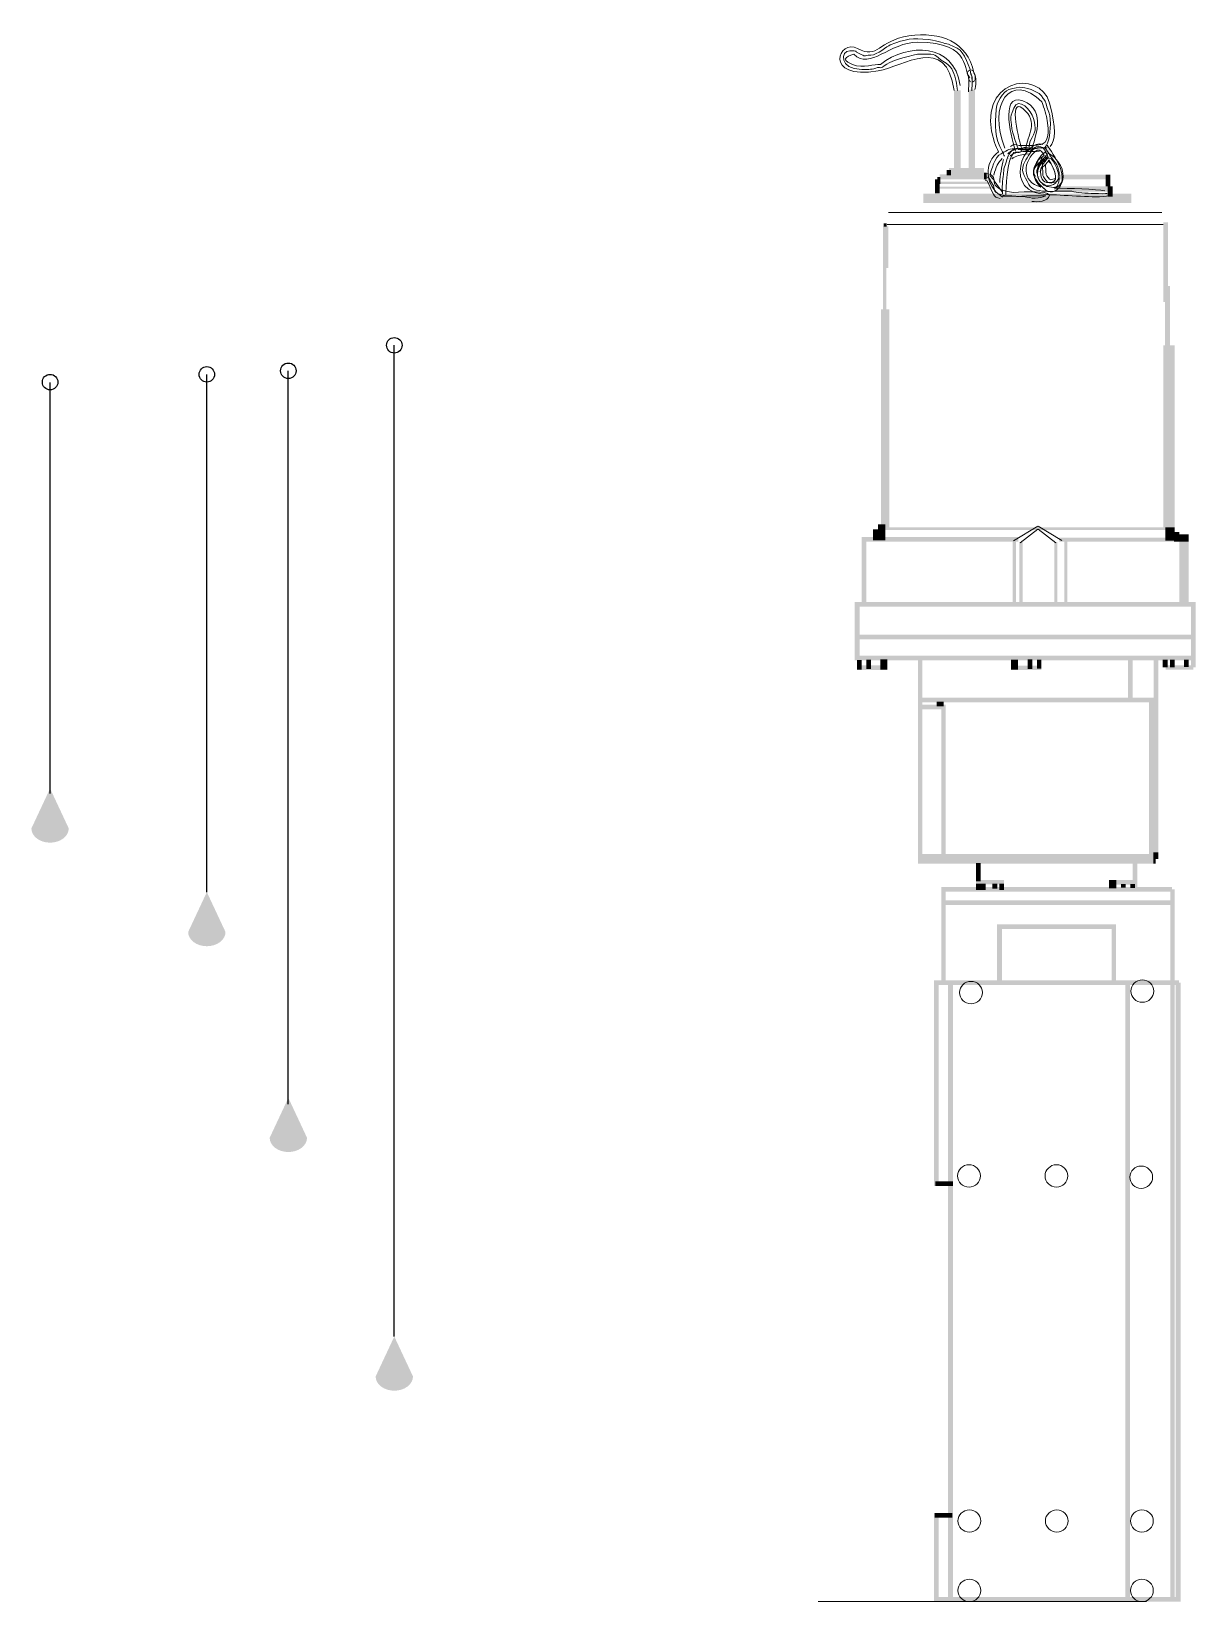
# Model space of a CAD drawing. Header units: millimetres. Extents: x -4088 to 6623, y 1042 to 22276.
# Drawn here: x -4088 to 1104, y 5352 to 12351 of the extents above; entities that cross this region are included whole.
import ezdxf

# ---------------------------------------------------------------- set-up
doc = ezdxf.new("R2010")
doc.units = ezdxf.units.MM

msp = doc.modelspace()

# ---------------------------------------------------------------- hatches: boundary and pattern name
at = {"lineweight": 20, "transparency": 33554559}
h = msp.add_hatch(color=0, dxfattribs=at)
h.paths.add_polyline_path([(99.48735773826047, 12180.37071241657, 0.4141183783394244), (85.29550828694528, 12164.62371465008)], flags=0)
h.paths.add_polyline_path([(114.5832380672827, 12169.83444804209, 0.3430545752410929), (99.48735773826047, 12180.37071241657)], flags=0)
h.paths.add_polyline_path([(103.4568423732412, 12123.14412437346, 0.4141229178493228), (121.0495698149488, 12134.97544879264)], flags=0)
h.paths.add_polyline_path([(91.6255180159119, 12140.73685178456, 0.4140176148854009), (103.4568423732412, 12123.14412437346)], flags=0)
h = msp.add_hatch(color=0, dxfattribs=at)
h.paths.add_polyline_path([(53.93424748154848, 12110.18814249481), (56.79163073286691, 12087.92279527735)], flags=0)
h.paths.add_polyline_path([(41.80157939545369, 12072.93453770855, 0.4141985268301569), (56.79163073286691, 12087.92279527735)], flags=0)
h.paths.add_polyline_path([(26.81332182665665, 12087.92279527735, 0.4141784353895844), (41.80157939545369, 12072.93453770855)], flags=0)
h.paths.add_polyline_path([(110.3267594258513, 12072.13633588335, 0.414368789358668), (119.1841093570538, 12091.39004057)], flags=0)
h.paths.add_polyline_path([(91.07126096995353, 12080.98830463051, 0.4142609083617633), (110.3267594258513, 12072.13633588335)], flags=0)
h = msp.add_hatch(color=0, dxfattribs=at)
h.paths.add_polyline_path([(440.9599010495594, 11817.51174076787, 0.0066133466528408), (406.8973099172726, 11817.05434420618)], flags=0)
h.paths.add_polyline_path([(257.2550915315842, 11622.63748660631), (242.2506905337041, 11612.34516707291)], flags=0)
h.paths.add_polyline_path([(455.9481586183564, 11832.50179210559, 0.0885595064614377), (455.0279843727703, 11837.68741349996)], flags=0)
h.paths.add_polyline_path([(440.9599010495594, 11817.51174076787, 0.4141536503856773), (455.9481586183564, 11832.50179210559)], flags=0)
h.paths.add_polyline_path([(278.7975727643861, 11838.29189444908, 0.0452622679818294), (253.0452494706342, 11830.15202931881)], flags=0)
h.paths.add_polyline_path([(417.733124251275, 12037.64684127956), (418.0129433044348, 12037.40827756131)], flags=0)
h.paths.add_polyline_path([(240.4444225475236, 11783.66439512543, 0.1328059805172569), (247.2587344813796, 11779.80970798847)], flags=0)
h.paths.add_polyline_path([(229.9709380595555, 11678.09906199814, 0.0234325171383348), (203.944176836108, 11710.34462289858)], flags=0)
h = msp.add_hatch(color=0, dxfattribs=at)
h.paths.add_polyline_path([(277.3034106901655, 11814.30817112989), (276.0980362067448, 11813.74494557722)], flags=0)
h.paths.add_polyline_path([(372.0131986389429, 11819.48482401723, 0.4141737465586322), (357.0231473627446, 11834.47487529343)], flags=0)
h.paths.add_polyline_path([(357.0231473627446, 11804.49477274072, 0.414173746551932), (372.0131986389429, 11819.48482401723)], flags=0)
h.paths.add_polyline_path([(357.0231473627446, 11804.49477274072), (354.4617266548844, 11804.51629726203), (356.886825343412, 11805.17638326805)], flags=0)
h.paths.add_polyline_path([(264.2200752682966, 11787.36661669062, 0.414101126116008), (284.8334137790875, 11782.41417783046)], flags=0)
h.paths.add_polyline_path([(266.2433824211244, 11805.63916095195, 0.3422943565812133), (264.2200752682966, 11787.36661669062)], flags=0)
h.paths.add_polyline_path([(290.0046854208481, 11787.46168343625), (287.7571643329816, 11786.21146614159)], flags=0)
h = msp.add_hatch(color=0, dxfattribs=at)
h.paths.add_polyline_path([(361.1522724612691, 11814.03911432177, 0.4141040931374052), (376.1405300300708, 11829.03275307461)], flags=0)
h.paths.add_polyline_path([(346.1622211844433, 11829.03275307461, 0.4140793246310281), (361.1522724612691, 11814.03911432177)], flags=0)
h.paths.add_polyline_path([(321.9399341779322, 11810.05348622647, 0.4140025344601585), (327.2170348718892, 11830.58431391347)], flags=0)
h.paths.add_polyline_path([(301.4091064606482, 11815.33058698228, 0.4143572407483548), (321.9399341779322, 11810.05348622647)], flags=0)
h = msp.add_hatch(color=0, dxfattribs=at)
h.paths.add_polyline_path([(720.1350324207687, 11638.68941539299, 0.4139219879598261), (698.9638495729013, 11639.77640487084)], flags=0)
h.paths.add_polyline_path([(719.042661820411, 11617.51643880648, 0.4140782569434303), (720.1350324207687, 11638.68941539299)], flags=0)
h.paths.add_polyline_path([(440.9742507093993, 11844.13939561807, 0.3377464898355687), (422.9295078597592, 11846.28108774557)], flags=0)
h.paths.add_polyline_path([(388.3592962626281, 11749.51211837004), (387.7189411320446, 11748.96682992356)], flags=0)
h.paths.add_polyline_path([(413.8228319649519, 11742.41260622927, 0.0246870890697619), (417.8999394213724, 11744.59914116831)], flags=0)
h = msp.add_hatch(color=0, dxfattribs=at)
h.paths.add_polyline_path([(410.793252420071, 11705.31684807577, 0.3671358236367639), (410.7107416884068, 11724.70328755123)], flags=0)
h.paths.add_polyline_path([(389.6758808592394, 11703.49084927568, 0.4142834410995559), (410.793252420071, 11705.31684807577)], flags=0)
h.paths.add_polyline_path([(456.7929970237259, 11808.73152047642, 0.4144012845042195), (436.9670980934147, 11816.23999895189)], flags=0)
h.paths.add_polyline_path([(449.2827247793229, 11788.905621607, 0.414329539672074), (456.7929970237259, 11808.73152047642)], flags=0)
h = msp.add_hatch(color=0, dxfattribs=at)
h.paths.add_polyline_path([(434.2567992288896, 11756.37127314637, 0.0526985042736377), (444.1114530763475, 11769.67702885677)], flags=0)
h.paths.add_polyline_path([(436.8451257339216, 11713.76164425685), (437.1105950660326, 11713.73653228981)], flags=0)
h.paths.add_polyline_path([(479.4332300409328, 11697.47115178251, 0.0582656337256904), (476.7641865116375, 11695.17878779096)], flags=0)
h.paths.add_polyline_path([(421.591398772437, 11793.14775049614), (421.6326541076669, 11793.46703123834)], flags=0)
h.paths.add_polyline_path([(436.6227053838652, 11808.45708254546, 0.4141737465710691), (421.6326541076669, 11793.46703123834)], flags=0)
h.paths.add_polyline_path([(444.8988926561942, 11805.96023543278, 0.1483120508252226), (436.6227053838652, 11808.45708254546)], flags=0)
h.paths.add_polyline_path([(426.9456290752259, 11651.80683131954), (427.4030256678379, 11651.11087107052)], flags=0)
h = msp.add_hatch(color=0, dxfattribs=at)
h.paths.add_polyline_path([(373.7728301676939, 11592.65917773008, 0.006980785593146), (276.9823363017754, 11601.19545318075)], flags=0)
h.paths.add_polyline_path([(243.179833378767, 11601.51114647723, 0.0032442396814253), (276.9823363017754, 11601.19545318075)], flags=0)
h.paths.add_polyline_path([(232.5951387776131, 11605.88780380105, 0.1992412647450183), (243.179833378767, 11601.51114647723)], flags=0)
h.paths.add_polyline_path([(150.1184667212369, 11702.38233524592, 0.4141784353631048), (165.1067243518764, 11687.39407767712)], flags=0)
h.paths.add_polyline_path([(165.1067243518764, 11717.37238655305, 0.4141536503789098), (150.1184667212369, 11702.38233524592)], flags=0)
h.paths.add_polyline_path([(435.3868378108841, 11603.37122584384, 0.0364293431043163), (438.0505001555047, 11603.42324351624)], flags=0)
at = {"lineweight": 20, "transparency": 33554457}
h = msp.add_hatch(dxfattribs=at)
h.set_pattern_fill('_USER', scale=54.20499429846076, style=0, pattern_type=0)
h.set_pattern_definition([(0, (-1762711.066952713, 767920.1078310896), (0, 54.20499429846074), [])])
h.paths.add_polyline_path([(-184.6886427503909, 11597.82506831052), (871.777239699335, 11597.82506831052), (871.777239699335, 11597.82506831052, -0.4125019184146159), (959.4395331803635, 11510.16098112241), (959.4395331803635, 11510.16098112241), (959.4395331803635, 11477.74322389812), (-272.3509362314239, 11477.74322389812), (-272.3509362314239, 11510.16098112241), (-272.3509362314239, 11510.16098112241, -0.4125019184137006)])
at = {"lineweight": 30, "true_color": 0xf26722}
h = msp.add_hatch(color=30, dxfattribs=at)
h.dxf.hatch_style = 1
edge = h.paths.add_edge_path()
edge.add_line((-4004.32018101799, 8976.016620816434), (-4087.604339746849, 8798.081887180486))
edge.add_ellipse((-4004.32018101799, 8798.081887180486), major_axis=(83.28415872885805, 0), ratio=0.7624497112534937, start_angle=180, end_angle=360)
edge.add_line((-3921.036022289133, 8798.081887180486), (-4004.32018101799, 8976.016620816434))
h = msp.add_hatch(color=30, dxfattribs=at)
h.dxf.hatch_style = 1
edge = h.paths.add_edge_path()
edge.add_line((-3305.342637457325, 8514.361068767463), (-3388.626796186183, 8336.426335131515))
edge.add_ellipse((-3305.342637457325, 8336.426335131513), major_axis=(83.28415872885805, 0), ratio=0.7624497112534937, start_angle=180, end_angle=360)
edge.add_line((-3222.058478728467, 8336.426335131513), (-3305.342637457324, 8514.361068767463))
h = msp.add_hatch(color=30, dxfattribs=at)
h.dxf.hatch_style = 1
edge = h.paths.add_edge_path()
edge.add_line((-2941.832604213678, 7596.98126006794), (-3025.116762942536, 7419.046526431992))
edge.add_ellipse((-2941.832604213678, 7419.046526431992), major_axis=(83.28415872885805, 0), ratio=0.7624497112534937, start_angle=180, end_angle=360)
edge.add_line((-2858.548445484819, 7419.046526431992), (-2941.832604213677, 7596.98126006794))
h = msp.add_hatch(color=30, dxfattribs=at)
h.dxf.hatch_style = 1
edge = h.paths.add_edge_path()
edge.add_line((-2469.402856125245, 6533.086306909033), (-2552.687014854104, 6355.151573273084))
edge.add_ellipse((-2469.402856125245, 6355.151573273084), major_axis=(83.28415872885805, 0), ratio=0.7624497112534937, start_angle=180, end_angle=360)
edge.add_line((-2386.118697396387, 6355.151573273084), (-2469.402856125245, 6533.086306909033))

# ---------------------------------------------------------------- linework, layer by layer
for p, q in [((-2469.402856125245, 6533.086306909033), (-2469.402856125245, 10951.6032712011)), ((-4004.525977413885, 8953.677846305993), (-4004.525977413997, 10786.03786250929)), ((-3305.342637457325, 8514.36106876735), (-3305.342637457437, 10821.9466960309)), ((-2941.951844403638, 7569.424156283419), (-2941.951844403752, 10837.9261787346))]:
    msp.add_line(p, q)
at = {"linetype": 'ByBlock', "lineweight": 13, "ltscale": 20}
for p, q in [((884.6611572615675, 5351.886657207564), (-578.8736887968739, 5351.886657207564)), ((776.2511686646453, 5351.886657207564), (-307.8487173045673, 5351.886657207564))]:
    msp.add_line(p, q, dxfattribs=at)
at = {"color": 0, "lineweight": 20}
for points in [[(100.2999092854584, 12164.71519395031), (100.2640350112283, 12165.40039195397)], [(399.5000415553045, 10145.09591543965), (291.4988476181207, 10080.03977444023)], [(400.0489174172157, 10132.2619059817), (321.1112391398087, 10071.53757949454)], [(401.0551899323209, 10132.2619059817), (479.9928681472529, 10071.53757949454)], [(401.4211071319486, 10145.09591543965), (506.4070712465609, 10081.85321728757)]]:
    msp.add_lwpolyline(points, dxfattribs=at)
for centre in [(-2469.402856125245, 10951.6032712011), (-3305.342637457437, 10821.9466960309), (-2941.951844403752, 10837.9261787346), (-4004.226637201774, 10787.45588339115)]:
    msp.add_circle(centre, 34.58830849839917)
for points in [[(-312.5534036001504, 12174.59854714869), (-560.6488869271565, 12132.86066233991), (-487.4313562764787, 12321.47665532066), (-403.5878756894167, 12274.77377563744)], [(-403.5878756894167, 12274.77377563744), (-312.3094586975408, 12223.93459608729), (-311.4717951836187, 12311.23635345998), (-175.6321907902907, 12330.54207581903)], [(26.81332182665665, 12087.92279527735), (-8.854641493669533, 12340.56892599003), (-197.4867779344245, 12193.95628721138), (-312.5534036001504, 12174.59854714869)], [(-86.43447983860278, 12314.97265559136), (-162.0107417521799, 12321.68472588783), (-185.6841529592498, 12318.40940776354), (-258.6380078627986, 12290.3378147732)], [(-175.6321907902907, 12330.54207581903), (-32.43119224675502, 12350.8899449059), (84.42555797543446, 12306.92965091476), (115.0352534752201, 12166.6416406804)], [(-420.2963030367168, 12249.71741253181), (-427.2971610470363, 12244.7004000465), (-497.7326442859844, 12231.64217659198), (-426.5599454012594, 12203.22439718468)], [(-438.1275941969875, 12264.88504131623), (-478.645754770056, 12264.88504131623), (-488.6977169390152, 12181.61016743528), (-385.4103981121948, 12181.61016743528)], [(-400.1565046094688, 12253.53622539486), (-417.5501298985941, 12261.7424578886), (-401.3816098755655, 12264.88504131623), (-438.1275941969875, 12264.88504131623)], [(-135.1803974573327, 12302.91173599158), (-261.6783497145584, 12303.16106195519), (-348.1460310190455, 12175.97253054085), (-420.2963030367168, 12249.71741253181)], [(-345.085958384609, 12245.00891848213), (-379.7099813306181, 12243.8860547919), (-362.249988554649, 12235.64394808609), (-400.1565046094688, 12253.53622539486)], [(-258.6380078627986, 12290.3378147732), (-270.7652948266891, 12285.67057615087), (-315.6296197261395, 12245.96137955559), (-345.085958384609, 12245.00891848213)], [(-302.0081706880287, 12203.98851850521), (-175.9227721503352, 12300.4166825863), (24.22499538283455, 12301.51443433979), (53.93424748154848, 12110.18814249482)], [(-273.6782830737043, 12205.45218748956), (-256.4927282899066, 12219.45928460242), (-148.4359292339736, 12250.14072858852), (-124.253103915868, 12250.14072858852)], [(96.28916919219591, 12145.92785436267), (65.54135790383907, 12163.73403349438), (112.2890803989348, 12302.43460858569), (-135.1803974573327, 12302.91173599158)], [(-124.253103915868, 12250.14072858852), (-33.51459430947762, 12250.14072858852), (-78.46681100158774, 12250.37391112272), (-9.084236673964824, 12209.06651720056)], [(-12.62323045292851, 12296.90818186628), (-12.92816153528702, 12296.90818186628), (-72.22828066561078, 12313.71167602074), (-86.43447983860278, 12314.97265559136)], [(44.70021798199695, 12273.63656225645), (36.0168581748103, 12276.41143471488), (3.175784893194759, 12296.89203846749), (-12.62323045292851, 12296.90818186628)], [(101.6577492785091, 12159.92060175385), (102.963571630079, 12180.34021932702), (66.91534126539636, 12266.52808151651), (44.70021798199695, 12273.63656225645)], [(-426.5599454012594, 12203.22439718468), (-376.3898204256979, 12183.19222139461), (-329.2510687024137, 12207.3589033442), (-302.0081706880287, 12203.98851850521)], [(-385.4103981121948, 12181.61016743528), (-358.7935055073444, 12181.61016743528), (-347.4141965573203, 12178.96623593486), (-322.6771141326794, 12187.38233267256)], [(-322.6771141326794, 12187.38233267256), (-298.1857703180499, 12195.71950609372), (-308.2628443925173, 12177.26759061646), (-273.6782830737043, 12205.45218748956)], [(-9.084236673964824, 12209.06651720056), (20.16761883214258, 12191.65854212791), (28.87250319124451, 12158.92867899135), (35.43210803929651, 12128.12167520036)], [(206.8822771116893, 11855.12229424737), (115.6756086676455, 12138.70816350922), (409.1555933120226, 12188.61281909179), (452.0073733036874, 12031.52490214869)], [(35.43210803929651, 12128.12167520036), (36.85990281156865, 12121.41498599581), (41.80157939545369, 12093.82052038074), (41.80157939545369, 12087.92279527735)], [(88.26948283675665, 12155.79147668624), (86.45065883566349, 12157.99236134696), (85.50357891595286, 12160.58068775987), (85.29550828694528, 12164.62371465009)], [(91.6255180159119, 12140.73685178457), (90.71072489253083, 12147.97089232909), (90.9187954596955, 12149.18702905755), (88.26948283675665, 12155.79147668624)], [(88.89548824565826, 12155.09013531439), (89.74391406646374, 12153.99058985318), (90.69996258565197, 12153.3197415712), (91.9412113426747, 12152.45158493649)], [(91.9412113426747, 12152.45158493649), (90.75556764255862, 12153.33588496968), (89.74929525050538, 12154.18431075988), (88.89548824565826, 12155.09013531439)], [(91.07126096995353, 12080.98830463051), (90.99054394632321, 12098.03574359513), (94.4685515455435, 12135.95660924858), (90.75556764255862, 12150.51796337616)], [(90.75556764255862, 12150.51796337616), (92.50981798726252, 12147.81304566571), (93.35465639326503, 12147.36641137998), (96.28916919219591, 12145.92785436267)], [(104.6568357338292, 12154.12332454953), (103.8640150311507, 12155.95829191818), (101.8048336047204, 12163.90622984915), (100.2999092854584, 12164.71519395031)], [(105.1249946326925, 12086.18827577716), (104.7536961871756, 12087.19096078502), (112.3608288237205, 12155.68923511006), (101.6577492785091, 12159.92060175385)], [(106.3411313611545, 12137.85256285819), (106.8074964914012, 12140.24716842561), (105.7097447069968, 12151.69822586163), (104.6568357338292, 12154.12332454953)], [(114.5832380672827, 12169.8344480421), (120.6334286812466, 12159.87934638801), (120.9832025130004, 12146.78166124478), (121.0495698149488, 12134.97544879265)], [(115.0352534752201, 12166.6416406804), (128.1688128311634, 12147.19780247125), (122.9813976984719, 12102.65275831399), (119.1841093570538, 12091.39004057001)], [(418.0129433044348, 12037.40827756132), (277.8881608256793, 12174.5285924007), (174.1775259730807, 12022.04692786989), (253.0452494706342, 11830.15202931882)], [(270.5160044304293, 12091.64474768705), (244.5430544946498, 12083.52461340131), (214.839183579983, 12028.03792601151), (213.7611626400921, 12002.67125073193)], [(301.4091064606482, 11815.33058698228), (287.2029073488661, 11853.68373726066), (224.5413718553404, 12080.99727319876), (333.2170015517781, 12041.01722611888)], [(332.5712652365205, 12007.19140499775), (264.9824028814246, 12060.49155747911), (319.9973440493673, 11850.69361931238), (327.2170348718892, 11830.58431391347)], [(385.9395788199845, 12084.70487591738), (339.4555320108125, 12104.55409304612), (321.3300720756947, 12107.52806756501), (270.5160044304293, 12091.64474768705)], [(292.4746269206185, 12008.17256548429), (315.1973706688618, 12062.3677802136), (371.4679102543046, 11998.20670152333), (380.4633759734506, 11963.2598104197)], [(333.2170015517781, 12041.01722611888), (445.2092047377054, 11999.82283604886), (379.8230207816577, 11865.04690281159), (376.1405300300708, 11829.03275307462)], [(427.1536997042335, 12049.28623853037), (417.5752775569699, 12056.67274458546), (421.0891593067453, 12069.68971267383), (385.9395788199845, 12084.70487591738)], [(443.7867911494749, 12005.42101125426), (439.5751553811233, 12013.66849908291), (436.8558879177535, 12041.81184055956), (427.1536997042335, 12049.28623853037)], [(213.7611626400921, 12002.67125073193), (210.8230623645158, 11933.9433812572), (203.3074090584855, 11874.51052743022), (242.7331990311968, 11814.77632996724)], [(283.9491137458945, 11916.56948668923), (283.9491137458945, 11972.61043112467), (268.2272278849136, 11950.33073418488), (292.4746269206185, 12008.17256548429)], [(346.1622211844433, 11829.03275307462), (351.6796793662065, 11886.50328592821), (409.5215106347023, 11946.51192135276), (332.5712652365205, 12007.19140499775)], [(413.248844136317, 11846.20933929018), (444.4271463419004, 11855.79314259088), (454.5903186246778, 11885.30329259854), (438.1886160059184, 11972.78800860196)], [(438.1886160059184, 11972.78800860196), (438.1778536990391, 11972.83464512092), (420.8757076173756, 12033.44238034113), (417.733124251275, 12037.64684127956)], [(448.9867622964466, 11870.10158330914), (457.128421072583, 11906.80631220352), (460.9113598153713, 11971.87859660142), (443.7867911494749, 12005.42101125426)], [(452.0073733036874, 12031.52490214869), (483.3237913596844, 11916.72195223009), (478.5435488849024, 11862.92673523633), (455.0279843727703, 11837.68741349997)], [(314.3130706968737, 11822.95745046302), (309.9561441866649, 11830.32422570451), (283.9491137458945, 11907.23859679786), (283.9491137458945, 11916.56948668923)], [(380.4633759734506, 11963.2598104197), (393.1144267700588, 11914.08698926731), (391.1664555798716, 11906.64846557074), (366.8006716007426, 11863.95453221154)], [(225.3234302511455, 11814.36915734025), (218.6472341670706, 11827.2749152842), (212.0589299374969, 11839.01476040346), (206.8822771116893, 11855.12229424737)], [(450.9813700052728, 11622.7074413543), (227.3431500503798, 11625.75316435918), (344.1550574613316, 11883.4737063218), (422.9295078597592, 11846.28108774557)], [(318.0045300479428, 11824.91439028297), (297.0467988276027, 11843.08289926103), (270.0568141310487, 11806.66695798868), (264.5662616852474, 11787.09038505227)], [(276.0980362067448, 11813.74494557723), (291.7535546427203, 11825.57088887388), (340.1532859063368, 11834.60581628238), (357.0231473627446, 11834.47487529344)], [(278.7975727643861, 11838.29189444908), (289.4037919174607, 11846.92682406051), (302.1158290162321, 11849.28555538493), (317.297807430517, 11842.30980937226)], [(314.5372846937594, 11827.2946460981), (331.1542327099173, 11827.2946460981), (376.2176596388981, 11826.36370957624), (388.913553246749, 11830.54305857824)], [(317.297807430517, 11842.30980937226), (341.9685224913669, 11842.49276797208), (363.5719899651221, 11841.42909675419), (381.6741315790755, 11841.98873492235)], [(392.8794505281362, 11835.82195301084), (379.2131586787878, 11832.54663488655), (351.2276638352173, 11785.55496758161), (343.4573034433829, 11772.34607229364)], [(366.8006716007426, 11863.95453221154), (364.0598795854526, 11859.13841546315), (361.1522724612691, 11835.81657188832), (361.1522724612691, 11829.03275307462)], [(440.9599010495594, 11832.5017921056), (408.1134466457342, 11832.5017921056), (408.393265760737, 11833.44707831854), (375.180894095447, 11824.76730586463)], [(381.6741315790755, 11841.98873492235), (391.7709364986949, 11843.50980270193), (401.7780557945684, 11845.12593722746), (413.248844136317, 11846.20933929018)], [(388.913553246749, 11830.54305857824), (412.6389820952895, 11838.35288065912), (436.0379552483464, 11811.70011387248), (448.9867622964466, 11870.10158330914)], [(438.8038591691501, 11807.11897339662), (431.8012075126435, 11816.02295981618), (427.8101982638999, 11844.19500067499), (392.8794505281362, 11835.82195301084)], [(430.5509902179806, 11833.36636126367), (437.5070053552158, 11826.63276635376), (458.2871590979466, 11788.27064753742), (474.9346002655024, 11770.91289639884)], [(440.9742507093993, 11844.13939561808), (466.7427174940767, 11806.98265128516), (558.6758393382233, 11679.87304321798), (474.7211485142907, 11652.32521409127)], [(242.2506905337041, 11612.34516707291), (157.8116975660864, 11667.6201964495), (160.8107840826214, 11766.27076974355), (225.3234302511455, 11814.36915734025)], [(187.7379887696056, 11705.7796257906), (190.1236257072578, 11733.58216200343), (209.8975069342509, 11792.26165678616), (236.3170912176051, 11805.83288185896)], [(240.4444225475236, 11783.66439512544), (224.3279201659711, 11768.16672329164), (211.504672953376, 11744.9507087387), (203.944176836108, 11710.34462289858)], [(229.9709380595555, 11678.09906199815), (232.4875160173879, 11708.74283806413), (237.6749312112838, 11747.31482115505), (247.2587344813796, 11779.80970798847)], [(236.3170912176051, 11805.83288185896), (274.4854891272575, 11825.44353530005), (263.5653704160313, 11827.2946460981), (314.5372846937594, 11827.2946460981)], [(242.7331990311968, 11814.77632996724), (247.6910190447979, 11807.26605775344), (247.5833963464097, 11801.85084120938), (250.9860681060463, 11794.33160042734)], [(264.5662616852474, 11787.09038505227), (259.4972315584555, 11769.02053023527), (246.8623241297214, 11742.56507177045), (247.5134415671887, 11720.67102293665)], [(293.624396346499, 11810.42478464139), (259.7106832484578, 11783.33793949117), (259.4864692515766, 11640.51362051661), (257.2550915315842, 11622.63748660631)], [(266.2433824211244, 11805.63916095195), (270.1142129565719, 11810.38891039839), (271.3751924969038, 11811.43643818719), (277.3034106901655, 11814.3081711299)], [(277.0038607924862, 11795.19616961602), (277.6280725551956, 11795.581817722), (279.6172992030319, 11799.17282914276), (282.5302874500476, 11800.25981865121)], [(282.5302874500476, 11800.25981865121), (286.3437192211818, 11801.67864485461), (287.854024786328, 11805.9799662773), (298.7095699030074, 11808.33511012508)], [(290.157150992316, 11787.54419416792), (288.3616452511724, 11785.27156105149), (289.0235249955185, 11786.2975643499), (284.8334137790875, 11782.41417783046)], [(287.7571643329816, 11786.21146614159), (288.8800280847426, 11786.75137349616), (289.2459452843705, 11786.8320904895), (290.0046854208481, 11787.46168343626)], [(356.886825343412, 11805.17638326806), (325.1686158135526, 11799.05444419871), (315.1274159514778, 11801.17102435916), (290.157150992316, 11787.54419416792)], [(406.8973099172726, 11817.05434420619), (372.9118483938178, 11812.9467436905), (331.0519911337342, 11818.39604083199), (293.624396346499, 11810.42478464139)], [(298.7095699030074, 11808.33511012508), (302.8942999972337, 11809.23914097219), (308.7974062231438, 11811.86872278153), (313.7641947737525, 11812.89472607963)], [(313.7641947737525, 11812.89472607963), (323.2780433270968, 11814.86242814463), (344.5155934769123, 11816.87676672889), (352.3092722517536, 11819.44894977392)], [(343.4573034433829, 11772.34607229364), (317.5883887905556, 11728.3499040595), (341.0573167840484, 11711.36703872003), (359.9881533742832, 11668.70359851223)], [(375.180894095447, 11824.76730586463), (372.0831534793738, 11823.95475434836), (324.1067382415404, 11819.6229398361), (318.0045300479428, 11824.91439028297)], [(397.0892926509287, 11821.36642790484), (330.3954925740673, 11774.61870544067), (326.1049334270119, 11679.22730687243), (413.639873426348, 11657.25792213752)], [(427.4030256678379, 11651.11087107052), (344.6572968039709, 11725.07996705774), (391.1305813062691, 11745.62693817413), (412.6694751848449, 11773.368488146)], [(352.3092722517536, 11819.44894977392), (352.6159969796663, 11819.55119135011), (356.2913129010144, 11819.48482401724), (357.0231473627446, 11819.48482401724)], [(389.6758808592394, 11703.49084927569), (360.2733535502807, 11734.81264842297), (413.4874078548801, 11802.85352621724), (436.9670980934147, 11816.2399989519)], [(387.7189411320446, 11748.96682992357), (390.5870866290324, 11755.82060354646), (392.5745194464153, 11761.46003408709), (396.8040924130942, 11765.7667366323)], [(396.8040924130942, 11765.7667366323), (406.7448444070191, 11788.07692669225), (412.4201492212405, 11784.93075578798), (427.7599743298256, 11797.46880273213)], [(427.7599743298256, 11797.46880273213), (420.3609122604507, 11812.05168144287), (414.9313460562357, 11824.35654585313), (397.0892926509287, 11821.36642790484)], [(436.6227053838652, 11793.46703123835), (436.6227053838652, 11766.80350220636), (398.4525137668115, 11765.62862081312), (398.4525137668115, 11713.43698236121)], [(422.2730092994598, 11781.43122366713), (415.6273062437308, 11777.90837325603), (400.0291866339061, 11752.84124787445), (399.3619257055184, 11745.17492273527)], [(449.2827247793229, 11788.90562160701), (440.2316539414227, 11783.90295881309), (408.6874344743692, 11743.99466025013), (410.7107416884068, 11724.70328755123)], [(409.1609744960646, 11756.6600607681), (420.1994781513476, 11789.88857580126), (458.364288706774, 11782.27068085816), (438.8038591691501, 11807.11897339662)], [(450.2746475108988, 11785.65720915748), (409.6990881123115, 11785.65720915748), (423.4945272119684, 11749.0224350114), (421.8712178255969, 11714.44863596823)], [(412.6694751848449, 11773.368488146), (414.9152025653148, 11781.01508244066), (417.8963519447274, 11787.77199564113), (421.591398772437, 11793.14775049615)], [(449.4298091667442, 11777.92810406995), (442.0271597437759, 11762.9846893127), (428.3034691301145, 11751.01704275115), (418.7393966433282, 11745.10317424896)], [(443.1249114057614, 11802.57370716407), (430.5868644922156, 11796.91454574833), (434.1402079928666, 11787.72715282926), (422.2730092994598, 11781.43122366713)], [(474.2422274316009, 11788.82490458306), (567.594175448537, 11694.59762513209), (468.7911366754652, 11595.01252790138), (426.9456290752259, 11651.80683131955)], [(438.3249380864604, 11677.12866384909), (504.785555567596, 11667.26324775659), (476.9776382016398, 11731.54271142152), (449.4298091667442, 11777.92810406995)], [(449.5320507429223, 11770.61155279345), (447.4818379153421, 11770.45011871495), (445.6773636365633, 11770.13980654099), (444.1114530763475, 11769.67702885678)], [(444.8988926561942, 11805.96023543279), (453.3239579621413, 11805.25351290749), (463.1122443839663, 11800.06251032939), (474.2422274316009, 11788.82490458306)], [(479.4332300409328, 11697.47115178252), (478.6350281542072, 11727.18578494222), (461.5570960687919, 11763.85463965482), (449.5320507429223, 11770.61155279345)], [(493.4510893682268, 11680.46855559853), (503.0420675297705, 11708.68723297662), (472.9561359245454, 11785.65720915748), (450.2746475108988, 11785.65720915748)], [(474.9346002655024, 11770.91289639884), (486.56144153294, 11758.79637177307), (504.2564105508309, 11711.05134539296), (490.1829461047827, 11691.32948183804)], [(165.1067243518764, 11717.37238655305), (247.2892275709351, 11712.15089088508), (150.0467182352467, 11650.75930353073), (289.4593970355822, 11632.93339352391)], [(165.1067243518764, 11702.38233524592), (191.9532119527603, 11702.38233524592), (180.1936360202112, 11691.50705931534), (198.4213375315075, 11670.36098840359)], [(205.3056042439621, 11687.63264136478), (204.1271354359219, 11690.34294022867), (190.6671205075467, 11703.52134239617), (187.7379887696056, 11705.7796257906)], [(247.5134415671887, 11720.67102293665), (247.9654569757536, 11705.72760814881), (237.2211220341078, 11658.64087409792), (242.0874627784092, 11641.88222275501)], [(413.639873426348, 11657.25792213752), (387.8911374249796, 11676.9349429424), (371.9468313369944, 11720.91138033201), (388.3592962626281, 11749.51211837005)], [(409.9537951981155, 11682.35554060897), (403.0587662406296, 11688.9851002353), (389.8534583986907, 11725.92839281733), (400.5368070987506, 11740.77674089015)], [(399.3619257055184, 11745.17492273527), (399.04264502453, 11741.53368734952), (391.4157815441035, 11721.59299088996), (399.3224640783223, 11714.96163758683)], [(398.4525137668115, 11713.43698236121), (398.4525137668115, 11674.37710958844), (433.627206343343, 11670.75201760117), (440.0899507380485, 11659.00679135938)], [(400.5368070987506, 11740.77674089015), (401.0659521161478, 11741.50319425965), (405.8354324064703, 11755.55692789178), (409.1609744960646, 11756.6600607681)], [(418.7393966433282, 11745.10317424896), (402.5708765584623, 11717.8441327749), (420.1277297265623, 11679.82820040642), (438.3249380864604, 11677.12866384909)], [(413.8228319649519, 11742.41260622927), (415.5609389417823, 11743.16596530445), (416.7465825800559, 11743.63412411118), (417.8999394213724, 11744.59914116832)], [(421.8712178255969, 11714.44863596823), (421.3582161767062, 11703.48546812225), (447.2486553196112, 11662.49018011236), (467.058410821472, 11677.00131027527)], [(434.2567992288896, 11756.37127314638), (433.302544478945, 11746.42513999933), (436.4594776279377, 11731.76154429525), (436.8451257339216, 11713.76164425685)], [(437.1105950660326, 11713.73653228981), (440.1096815207251, 11706.84150330108), (449.9786850286555, 11689.8191763035), (457.9517349266648, 11688.92411399435)], [(490.1829461047827, 11691.32948183804), (479.7991472405601, 11676.77709624778), (480.0090115769689, 11669.0533723443), (455.9284278350469, 11664.36102169309)], [(457.9517349266648, 11688.92411399435), (458.9938815923205, 11689.43711564355), (473.9372964110893, 11694.99941660596), (476.7641865116375, 11695.17878779096)], [(171.9622916209619, 11686.90618799496), (169.6932459193331, 11687.39945879965), (171.1587086732415, 11687.05865350522), (165.1067243518764, 11687.39407767713)], [(232.5951387776131, 11605.88780380105), (198.0859133595981, 11612.24830658865), (204.7979837179032, 11626.32894589554), (171.9622916209619, 11686.90618799496)], [(198.4213375315075, 11670.36098840359), (214.143223269436, 11652.1171435241), (189.3612980941347, 11635.13427815403), (239.7072069017518, 11621.93076405041)], [(242.0874627784092, 11631.32622756694), (240.7152730630437, 11639.47685497285), (212.5163264676339, 11671.13407826144), (205.3056042439621, 11687.63264136478)], [(239.7072069017518, 11621.93076405041), (268.6128759909029, 11614.34874338091), (335.3533125870358, 11619.01239461904), (363.6849937863471, 11609.78912745728)], [(242.0874627784092, 11641.88222275501), (242.1735609248713, 11641.58626030306), (244.3098718989245, 11618.15320655288), (242.0874627784092, 11631.32622756694)], [(289.4593970355822, 11632.93339352391), (351.7873020033799, 11636.18718712688), (434.7769757698565, 11642.13154874954), (451.7831593686437, 11620.9388412876)], [(436.3213617781516, 11618.30925947826), (412.7609544541496, 11615.57384867793), (367.507394156959, 11619.47875971836), (336.8689992131767, 11616.42944929805)], [(359.9881533742832, 11668.70359851223), (382.4418403150357, 11618.09580775765), (513.5352828004101, 11647.37277523142), (560.9897277892478, 11636.456243935)], [(363.6849937863471, 11609.78912745728), (391.5269917191322, 11600.71294465204), (443.7509169377149, 11619.17382866693), (436.3213617781516, 11618.30925947826)], [(451.7831593686437, 11620.9388412876), (445.4387999186279, 11591.48429633685), (398.5493741583155, 11590.07981985513), (373.7728301676939, 11592.65917773008)], [(455.9284278350469, 11664.36102169309), (430.667581515846, 11659.43907595373), (431.9751975748222, 11661.168214362), (409.9537951981155, 11682.35554060897)], [(440.0899507380485, 11659.00679135938), (476.2870591363489, 11659.00679135938), (479.6430943154992, 11639.85353447967), (493.4510893682268, 11680.46855559853)], [(719.042661820411, 11617.51643880649), (650.065466382076, 11606.97120589437), (532.9486278887706, 11621.59533990942), (450.9813700052728, 11622.7074413543)], [(467.058410821472, 11677.00131027527), (467.2862122943656, 11677.1681254766), (481.7273877092802, 11678.42372389378), (487.7973091671305, 11685.03355264499)], [(474.7211485142907, 11652.32521409127), (537.6463596318881, 11651.24719318199), (661.1398443109615, 11648.13510284391), (698.9638495729013, 11639.77640487084)], [(560.9897277892478, 11636.456243935), (583.7591081186051, 11631.21501745312), (635.269135950733, 11627.78185263453), (660.3470236089106, 11627.78185263453)], [(660.3470236089106, 11627.78185263453), (667.2868953782717, 11627.78185263453), (706.9925045271902, 11626.83118526846), (709.0050493731391, 11628.64642182321)], [(336.8689992131767, 11616.42944929805), (317.0431003440749, 11614.45098495709), (266.2738755106798, 11616.49940407696), (243.179833378767, 11616.49940407696)], [(815.4295705050653, 8072.902937817129), (815.4295705050653, 8100.337763061096), (838.1433457775059, 8122.572617158402), (866.1593336494224, 8122.572617158402)], [(866.1593336494224, 8122.572617158402), (894.1789090591888, 8122.572617158402), (916.8873030857502, 8100.337763061096), (916.8873030857502, 8072.902937817129)], [(51.38179525011856, 8066.363063844834), (51.38179525011856, 8093.799682765595), (74.09377681453043, 8116.034536893508), (102.1097646864414, 8116.034536893508)], [(102.1097646864414, 8016.693384472956), (74.09377681453043, 8016.693384472956), (51.38179525011856, 8038.931826015989), (51.38179525011856, 8066.363063844834)], [(102.1097646864414, 8116.034536893508), (130.1257526202002, 8116.034536893508), (152.8377341234022, 8093.799682765595), (152.8377341234022, 8066.363063844834)], [(152.8377341234022, 8066.363063844834), (152.8377341234022, 8038.931826015989), (130.1257526202002, 8016.693384472956), (102.1097646864414, 8016.693384472956)], [(866.1593336494224, 8023.231464768457), (838.1433457775059, 8023.231464768457), (815.4295705050653, 8045.471700019207), (815.4295705050653, 8072.902937817129)], [(916.8873030857502, 8072.902937817129), (916.8873030857502, 8045.471700019207), (894.1789090591888, 8023.231464768457), (866.1593336494224, 8023.231464768457)], [(42.43296604961142, 7249.090472040247), (42.43296604961142, 7276.527090930085), (65.14494755281339, 7298.760151350605), (93.16093548657226, 7298.760151350605)], [(93.16093548657226, 7298.760151350605), (121.1823045425303, 7298.760151350605), (143.8942860457323, 7276.527090930085), (143.8942860457323, 7249.090472040247)], [(432.1635373593103, 7249.090472040247), (432.1635373593103, 7276.527090930085), (454.8755188006698, 7298.760151350605), (482.8915067956386, 7298.760151350605)], [(482.8915067956386, 7298.760151350605), (510.90749466755, 7298.760151350605), (533.619476232594, 7276.527090930085), (533.619476232594, 7249.090472040247)], [(810.2331868347388, 7243.262701684845), (810.2331868347388, 7270.699320636213), (832.9469620459695, 7292.93417473352), (860.9629499790958, 7292.93417473352)], [(860.9629499790958, 7292.93417473352), (888.9771441436105, 7292.93417473352), (911.6909194160562, 7270.699320636213), (911.6909194160562, 7243.262701684845)], [(93.16093548657226, 7199.424380083495), (65.14494755281339, 7199.424380083495), (42.43296604961142, 7221.659234180487), (42.43296604961142, 7249.090472040247)], [(143.8942860457323, 7249.090472040247), (143.8942860457323, 7221.659234180487), (121.1823045425303, 7199.424380083495), (93.16093548657226, 7199.424380083495)], [(482.8915067956386, 7199.424380083495), (454.8755188006698, 7199.424380083495), (432.1635373593103, 7221.659234180487), (432.1635373593103, 7249.090472040247)], [(533.619476232594, 7249.090472040247), (533.619476232594, 7221.659234180487), (510.90749466755, 7199.424380083495), (482.8915067956386, 7199.424380083495)], [(860.9629499790958, 7193.59840346641), (832.9469620459695, 7193.59840346641), (810.2331868347388, 7215.83146388661), (810.2331868347388, 7243.262701684845)], [(911.6909194160562, 7243.262701684845), (911.6909194160562, 7215.83146388661), (888.9771441436105, 7193.59840346641), (860.9629499790958, 7193.59840346641)], [(44.09573706380615, 5711.002151894642), (44.09573706380615, 5738.433389692567), (66.80771856700812, 5760.668243789875), (94.8290876229662, 5760.668243789875)], [(94.8290876229662, 5760.668243789875), (122.845075617935, 5760.668243789875), (145.5570570592945, 5738.433389692567), (145.5570570592945, 5711.002151894642)], [(433.826308372873, 5711.002151894642), (433.826308372873, 5738.433389692567), (456.5382898760744, 5760.668243789875), (484.5542777479908, 5760.668243789875)], [(484.5542777479908, 5760.668243789875), (512.5756468657914, 5760.668243789875), (535.2876283689933, 5738.433389692567), (535.2876283689933, 5711.002151894642)], [(813.558728924333, 5711.002151894642), (813.558728924333, 5738.433389692567), (836.2725041349362, 5760.668243789875), (864.2920794834932, 5760.668243789875)], [(864.2920794834932, 5760.668243789875), (892.3080673554094, 5760.668243789875), (915.0218426278552, 5738.433389692567), (915.0218426278552, 5711.002151894642)], [(94.8290876229662, 5661.330678815364), (66.80771856700812, 5661.330678815364), (44.09573706380615, 5683.565532943277), (44.09573706380615, 5711.002151894642)], [(145.5570570592945, 5711.002151894642), (145.5570570592945, 5683.565532943277), (122.845075617935, 5661.330678815364), (94.8290876229662, 5661.330678815364)], [(484.5542777479908, 5661.330678815364), (456.5382898760744, 5661.330678815364), (433.826308372873, 5683.565532943277), (433.826308372873, 5711.002151894642)], [(535.2876283689933, 5711.002151894642), (535.2876283689933, 5683.565532943277), (512.5756468657914, 5661.330678815364), (484.5542777479908, 5661.330678815364)], [(864.2920794834932, 5661.330678815364), (836.2725041349362, 5661.330678815364), (813.558728924333, 5683.565532943277), (813.558728924333, 5711.002151894642)], [(915.0218426278552, 5711.002151894642), (915.0218426278552, 5683.565532943277), (892.3080673554094, 5661.330678815364), (864.2920794834932, 5661.330678815364)], [(44.09573706380615, 5401.217324992725), (44.09573706380615, 5428.646769113854), (66.80771856700812, 5450.887004364602), (94.8290876229662, 5450.887004364602)], [(94.8290876229662, 5351.545851944051), (66.80771856700812, 5351.545851944051), (44.09573706380615, 5373.780706041046), (44.09573706380615, 5401.217324992725)], [(94.8290876229662, 5450.887004364602), (122.845075617935, 5450.887004364602), (145.5570570592945, 5428.646769113854), (145.5570570592945, 5401.217324992725)], [(145.5570570592945, 5401.217324992725), (145.5570570592945, 5373.780706041046), (122.845075617935, 5351.545851944051), (94.8290876229662, 5351.545851944051)], [(813.558728924333, 5401.217324992725), (813.558728924333, 5428.646769113854), (836.2725041349362, 5450.887004364602), (864.2920794834932, 5450.887004364602)], [(864.2920794834932, 5351.545851944051), (836.2725041349362, 5351.545851944051), (813.558728924333, 5373.780706041046), (813.558728924333, 5401.217324992725)], [(864.2920794834932, 5450.887004364602), (892.3080673554094, 5450.887004364602), (915.0218426278552, 5428.646769113854), (915.0218426278552, 5401.217324992725)], [(915.0218426278552, 5401.217324992725), (915.0218426278552, 5373.780706041046), (892.3080673554094, 5351.545851944051), (864.2920794834932, 5351.545851944051)]]:
    msp.add_open_spline(points, degree=3, dxfattribs=at)
at = {"color": 0, "lineweight": 20, "transparency": 33554559}
for points in [[(26.81332182665665, 12087.92279527735), (56.55306701493145, 12087.92279527735), (26.81332182665665, 11740.948937214), (56.55306701493145, 11740.948937214)], [(91.25960069259963, 12090.62233186529), (119.8800696057587, 12090.62233186529), (91.25960069259963, 11737.48169192134), (119.8800696057587, 11737.48169192134)], [(-57.7530246844899, 11690.95280230062), (-36.93161572958661, 11690.95280230062), (-57.7530246844899, 11670.23901598288), (-36.93161572958661, 11670.23901598288)], [(-47.77639853938171, 11701.68099384347), (-35.41592898039335, 11701.68099384347), (-47.77639853938171, 11670.02018310915), (-35.41592898039335, 11670.02018310915)], [(-37.78542261138137, 11713.84415498851), (180.1631429306558, 11713.84415498851), (-37.78542261138137, 11690.85594184695), (180.1631429306558, 11690.85594184695)], [(12.74344479541651, 11709.72399848915), (-6.124611846467814, 11709.72399848915), (12.74344479541651, 11733.14449625565), (-6.124611846467814, 11733.14449625565)], [(4.503131797317564, 11742.68704415991), (160.2116842254208, 11742.68704415991), (4.503131797317564, 11712.32308723954), (160.2116842254208, 11712.32308723954)], [(160.2116842254208, 11721.87101629724), (171.2752999092649, 11721.87101629724), (160.2116842254208, 11691.074774721), (171.2752999092649, 11691.074774721)], [(487.6699555623863, 11712.96882355448), (723.5018298449654, 11712.96882355448), (487.6699555623863, 11691.14114208447), (723.5018298449654, 11691.14114208447)], [(702.6858019516843, 11712.96882355448), (722.6372606562863, 11712.96882355448), (702.6858019516843, 11660.33413823227), (722.6372606562863, 11660.33413823227)], [(-110.5652875145993, 11627.84283884488), (816.7515362863509, 11627.84283884488), (-110.5652875145993, 11585.76952986419), (816.7515362863509, 11585.76952986419)], [(-57.7530246844899, 11688.35012616571), (-37.26165871745389, 11688.35012616571), (-57.7530246844899, 11628.712789187), (-37.26165871745389, 11628.712789187)], [(184.5971990490689, 11670.56367784791), (-57.7530246844899, 11670.56367784791), (184.5971990490689, 11680.59052798831), (-57.7530246844899, 11680.59052798831)], [(186.5433765318544, 11649.30998423746), (-57.64540204731702, 11649.30998423746), (186.5433765318544, 11659.28661044347), (-57.64540204731702, 11659.28661044347)], [(471.4458304212412, 11660.33413823227), (732.1762211763544, 11660.33413823227), (471.4458304212412, 11636.05983355305), (732.1762211763544, 11636.05983355305)], [(711.3601932212304, 11660.33413823227), (733.9089469691374, 11660.33413823227), (711.3601932212304, 11614.8061399426), (733.9089469691374, 11614.8061399426)], [(-290.8387259519937, 11481.91181062385), (-266.5500715810645, 11481.91181062385), (-290.8387259519937, 11296.47965646716), (-266.5500715810645, 11296.47965646716)], [(-287.1418855399347, 11495.56913387404), (-274.3491314168955, 11495.56913387404), (-287.1418855399347, 11479.7414190836), (-274.3491314168955, 11479.7414190836)], [(959.4395331803635, 11499.89556726346), (980.2143056772102, 11499.89556726346), (959.4395331803635, 11145.11188708864), (980.2143056772102, 11145.11188708864)], [(-290.8279636451148, 11304.72535058842), (-274.7814159803143, 11304.72535058842), (-290.8279636451148, 11105.64125430437), (-274.7814159803143, 11105.64125430437)], [(967.1991313883708, 11215.36979297334), (989.7532661972728, 11215.36979297334), (967.1991313883708, 10816.3459997233), (989.7532661972728, 10816.3459997233)], [(-299.8575099310897, 11112.08785523844), (-261.6944931442745, 11112.08785523844), (-299.8575099310897, 10140.14885773325), (-261.6944931442745, 10140.14885773325)], [(959.4395331803635, 10951.66542769934), (1009.557640575664, 10951.66542769934), (959.4395331803635, 10140.14885773325), (1009.557640575664, 10140.14885773325)], [(-312.4368122410747, 10153.11918927173), (-279.4683854783948, 10153.11918927173), (-312.4368122410747, 10104.32304768801), (-279.4683854783948, 10104.32304768801)], [(-384.9063650621543, 10097.22891666976), (-364.5190343174877, 10097.22891666976), (-384.9063650621543, 9800.303211223752), (-364.5190343174877, 9800.303211223752)], [(-377.0570812922438, 10097.22891666976), (312.5498517533247, 10097.22891666976), (-377.0570812922438, 10076.34293399757), (312.5498517533247, 10076.34293399757)], [(-302.6754314933701, 10105.62348891706), (-334.7739079451717, 10105.62348891706), (-302.6754314933701, 10130.77671244543), (-334.7739079451717, 10130.77671244543)], [(-334.7739079451717, 10113.88712011359), (-279.9921494341647, 10113.88712011359), (-334.7739079451717, 10082.22451567156), (-279.9921494341647, 10082.22451567156)], [(-280.7042530513704, 10140.14885773325), (968.8923954921214, 10140.14885773325), (-280.7042530513704, 10128.86999655955), (968.8923954921214, 10128.86999655955)], [(288.1230815326094, 10085.49445270393), (302.2575322196112, 10085.49445270393), (288.1230815326094, 9805.809907067713), (302.2575322196112, 9805.809907067713)], [(496.4358261630795, 10093.89978716567), (1071.141155067456, 10093.89978716567), (496.4358261630795, 10076.55100456473), (1071.141155067456, 10076.55100456473)], [(968.8923954921214, 10140.14885773325), (1009.557640575664, 10140.14885773325), (968.8923954921214, 10130.3300781291), (1009.557640575664, 10130.3300781291)], [(968.8923954921214, 10132.52199425219), (1009.923557775924, 10132.52199425219), (968.8923954921214, 10080.90793107495), (1009.923557775924, 10080.90793107495)], [(979.1972709782731, 10137.05111705533), (1009.989925139714, 10137.05111705533), (979.1972709782731, 10103.43874768542), (1009.989925139714, 10103.43874768542)], [(1031.675903405717, 10104.30690425861), (1007.173797284203, 10104.30690425861), (1031.675903405717, 10119.92116732844), (1007.173797284203, 10119.92116732844)], [(1007.173797284203, 10109.31494820597), (1072.662222878276, 10109.31494820597), (1007.173797284203, 10076.55100456473), (1072.662222878276, 10076.55100456473)], [(1030.506403196526, 10079.59672760054), (1072.138458921874, 10079.59672760054), (1030.506403196526, 9796.794710503733), (1072.138458921874, 9796.794710503733)], [(318.1013904394467, 10075.50347677593), (332.2412221874433, 10075.50347677593), (318.1013904394467, 9804.721123882471), (332.2412221874433, 9804.721123882471)], [(473.1086014966458, 10075.38688547807), (487.248433244637, 10075.38688547807), (473.1086014966458, 9800.231462706519), (487.248433244637, 9800.231462706519)], [(518.0769615566296, 10077.23799627612), (532.216793427673, 10077.23799627612), (518.0769615566296, 9806.46102453578), (532.216793427673, 9806.46102453578)], [(-417.0676214004684, 9807.201827627276), (1103.580436813377, 9807.201827627276), (-417.0676214004684, 9787.250368891753), (1103.580436813377, 9787.250368891753)], [(-417.0676214004684, 9807.201827627276), (-394.974470599614, 9807.201827627276), (-417.0676214004684, 9546.90910255842), (-394.974470599614, 9546.90910255842)], [(1082.977860671307, 9792.213570027876), (1103.366985123374, 9792.213570027876), (1082.977860671307, 9515.929902412656), (1103.366985123374, 9515.929902412656)], [(-401.0551542412908, 9661.733577059858), (1093.173319751041, 9661.733577059858), (-401.0551542412908, 9640.917549197182), (1093.173319751041, 9640.917549197182)], [(-405.9573691979854, 9549.183529412854), (-385.1359601812396, 9549.183529412854), (-405.9573691979854, 9506.02502469296), (-385.1359601812396, 9506.02502469296)], [(-405.9573691979854, 9525.111914208886), (-270.4137272869061, 9525.111914208886), (-405.9573691979854, 9504.941622630238), (-270.4137272869061, 9504.941622630238)], [(-401.6201735322907, 9567.979837599665), (1094.91142660482, 9567.979837599665), (-401.6201735322907, 9547.158428552631), (1094.91142660482, 9547.158428552631)], [(-364.1010993527047, 9550.265137737257), (-343.7173560228416, 9550.265137737257), (-364.1010993527047, 9508.846533670676), (-343.7173560228416, 9508.846533670676)], [(-301.8610862387709, 9551.786205547756), (-270.4137272869061, 9551.786205547756), (-301.8610862387709, 9506.4573092873), (-270.4137272869061, 9506.4573092873)], [(-134.7732248612656, 9550.611324185133), (-114.3841004085707, 9550.611324185133), (-134.7732248612656, 8641.500677312952), (-114.3841004085707, 8641.500677312952)], [(280.8513730067693, 9549.81312232932), (312.0816929775133, 9549.81312232932), (280.8513730067693, 9505.573009223186), (312.0816929775133, 9505.573009223186)], [(280.8513730067693, 9523.789948458832), (415.3080255627473, 9523.789948458832), (280.8513730067693, 9504.27615544017), (415.3080255627473, 9504.27615544017)], [(354.5872864910175, 9551.547641829195), (374.9710298208806, 9551.547641829195), (354.5872864910175, 9509.045635700202), (374.9710298208806, 9509.045635700202)], [(396.2193422775749, 9550.24540692366), (415.3080255627473, 9550.24540692366), (396.2193422775749, 9509.47792029454), (415.3080255627473, 9509.47792029454)], [(802.0628286152332, 9552.284857474964), (822.4465718838813, 9552.284857474964), (802.0628286152332, 9368.380945959016), (822.4465718838813, 9368.380945959016)], [(916.1339440727319, 9551.414907163457), (937.3876377134733, 9551.414907163457), (916.1339440727319, 9369.683180864551), (937.3876377134733, 9369.683180864551)], [(957.4162260275407, 9550.835538150775), (978.6699196689098, 9550.835538150775), (957.4162260275407, 9515.705688416401), (978.6699196689098, 9515.705688416401)], [(969.3444109000588, 9525.676933468969), (1093.614572852095, 9525.676933468969), (969.3444109000588, 9506.376592232431), (1093.614572852095, 9506.376592232431)], [(989.0824178534494, 9550.189801835824), (1009.690375241403, 9550.189801835824), (989.0824178534494, 9515.924521290133), (1009.690375241403, 9515.924521290133)], [(1051.760096776686, 9549.965587870185), (1072.362672979965, 9549.965587870185), (1051.760096776686, 9517.653659667802), (1072.362672979965, 9517.653659667802)], [(-119.3921443562462, 9380.533344828098), (937.3876377134733, 9380.533344828098), (-119.3921443562462, 9359.930768685717), (937.3876377134733, 9359.930768685717)], [(-125.0620679864255, 9349.49674588742), (-10.55328684267124, 9349.49674588742), (-125.0620679864255, 9328.6807179629), (-10.55328684267124, 9328.6807179629)], [(-51.67234104218005, 9363.810567728196), (-19.92363836155528, 9363.810567728196), (-51.67234104218005, 9342.730864149311), (-19.92363836155528, 9342.730864149311)], [(-30.85631308706161, 9332.321953348657), (-10.55328684267124, 9332.321953348657), (-30.85631308706161, 8684.002683472863), (-10.55328684267124, 8684.002683472863)], [(895.6497528740923, 9360.994439873), (937.3822565912691, 9360.994439873), (895.6497528740923, 8684.002683472863), (937.3822565912691, 8684.002683472863)], [(-125.2450266480819, 8684.002683472863), (915.6980720320406, 8684.002683472863), (-125.2450266480819, 8640.632520709154), (915.6980720320406, 8640.632520709154)], [(915.6980720320406, 8691.008922575404), (937.1024375374814, 8691.008922575404), (915.6980720320406, 8662.510426113236), (937.1024375374814, 8662.510426113236)], [(-134.7732248612656, 8650.698832507664), (925.3572112654045, 8650.698832507664), (-134.7732248612656, 8640.632520709154), (925.3572112654045, 8640.632520709154)], [(124.827127374323, 8643.48990396079), (145.6485363904362, 8643.48990396079), (124.827127374323, 8562.035647726498), (145.6485363904362, 8562.035647726498)], [(822.925493027781, 8642.309641444715), (843.2267255647698, 8642.309641444715), (822.925493027781, 8529.626859070764), (843.2267255647698, 8529.626859070764)], [(915.6980720320406, 8663.943602008028), (925.3572112654045, 8663.943602008028), (915.6980720320406, 8640.632520709154), (925.3572112654045, 8640.632520709154)], [(124.827127374323, 8567.501088235545), (249.4811436631044, 8567.501088235545), (124.827127374323, 8548.245589779966), (249.4811436631044, 8548.245589779966)], [(124.827127374323, 8551.759471591893), (166.8573872199399, 8551.759471591893), (124.827127374323, 8523.260975129728), (166.8573872199399, 8523.260975129728)], [(197.6948841314097, 8552.145119666959), (218.7745877099724, 8552.145119666959), (197.6948841314097, 8528.984710201541), (218.7745877099724, 8528.984710201541)], [(228.923410332905, 8551.10297300099), (249.7394382261864, 8551.10297300099), (228.923410332905, 8524.043033587051), (249.7394382261864, 8524.043033587051)], [(718.0507390888297, 8568.65982616878), (750.05773620949, 8568.65982616878), (718.0507390888297, 8531.445683071544), (750.05773620949, 8531.445683071544)], [(734.0524439411283, 8568.65982616878), (830.211551275936, 8568.65982616878), (734.0524439411283, 8547.580122589896), (830.211551275936, 8547.580122589896)], [(771.1338523732493, 8550.442886994966), (791.3041440131101, 8550.442886994966), (771.1338523732493, 8533.784683520527), (791.3041440131101, 8533.784683520527)], [(812.776670466691, 8549.92271051584), (833.0743155888766, 8549.92271051584), (812.776670466691, 8532.487829737514), (833.0743155888766, 8532.487829737514)], [(-30.91729926680546, 8537.31470876186), (998.5855041611243, 8537.31470876186), (-30.91729926680546, 8516.624240673158), (998.5855041611243, 8516.624240673158)], [(-30.91729926680546, 8531.564068076808), (-10.17660727432257, 8531.564068076808), (-30.91729926680546, 8110.486585622192), (-10.17660727432257, 8110.486585622192)], [(-30.91729926680546, 8477.35629733323), (998.5855041611243, 8477.35629733323), (-30.91729926680546, 8456.667622982852), (998.5855041611243, 8456.667622982852)], [(990.3882402668614, 8525.81701477596), (1009.643738660921, 8525.81701477596), (990.3882402668614, 5361.353869210398), (1009.643738660921, 5361.353869210398)], [(218.6831084413002, 8370.851059115834), (748.2586430529104, 8370.851059115834), (218.6831084413002, 8349.902296556495), (748.2586430529104, 8349.902296556495)], [(218.6831084413002, 8356.924679057523), (239.7592245432279, 8356.924679057523), (218.6831084413002, 8109.50542513533), (239.7592245432279, 8109.50542513533)], [(729.5161462465366, 8363.168590608784), (748.2586430529104, 8363.168590608784), (729.5161462465366, 8109.347578502555), (748.2586430529104, 8109.347578502555)], [(-62.48663070120983, 8120.635408213885), (1029.993401485793, 8120.635408213885), (-62.48663070120983, 8100.603232423495), (1029.993401485793, 8100.603232423495)], [(-62.48663070120983, 8102.57631567285), (-41.65445943942768, 8102.57631567285), (-62.48663070120983, 7204.468298274169), (-41.65445943942768, 7204.468298274169)], [(0.113918551356619, 8104.289310620803), (21.06268111037207, 8104.289310620803), (0.113918551356619, 5366.458773642025), (21.06268111037207, 5366.458773642025)], [(790.3785885834827, 8107.019340298611), (811.7183803713192, 8107.019340298611), (790.3785885834827, 5351.886657207564), (811.7183803713192, 5351.886657207564)], [(1015.171959149564, 8110.943982183567), (1037.030133709134, 8110.943982183567), (1015.171959149564, 5351.886657207564), (1037.030133709134, 5351.886657207564)], [(-56.49204520600005, 7224.765943426643), (21.19541577611108, 7224.765943426643), (-56.49204520600005, 7204.468298274169), (21.19541577611108, 7204.468298274169)], [(-62.73057560381949, 5747.188498016981), (-41.39078375414101, 5747.188498016981), (-62.73057560381949, 5356.828333791451), (-41.39078375414101, 5356.828333791451)], [(-59.60413554375509, 5747.188498016981), (19.50753285704013, 5747.188498016981), (-59.60413554375509, 5726.1087944381), (19.50753285704013, 5726.1087944381)], [(-62.73057560381949, 5371.405831348748), (1037.030133709134, 5371.405831348748), (-62.73057560381949, 5351.886657207564), (1037.030133709134, 5351.886657207564)]]:
    msp.add_solid(points, dxfattribs=at)

doc.saveas('drawing.dxf')
